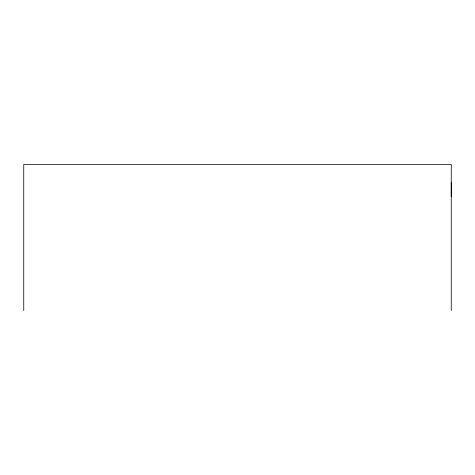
<?xml version="1.0" encoding="UTF-8"?>
<svg xmlns="http://www.w3.org/2000/svg" width="475" height="475" viewBox="0 0 475 475"><rect width="100%" height="100%" fill="white"/><g stroke="black" fill="none" stroke-linecap="round" stroke-linejoin="round"><path stroke-width="0.71" d="M451.25 196.709L451.25 182.638M451.25 310.561L451.25 164.439L23.75 164.439L23.75 310.561"/></g></svg>
